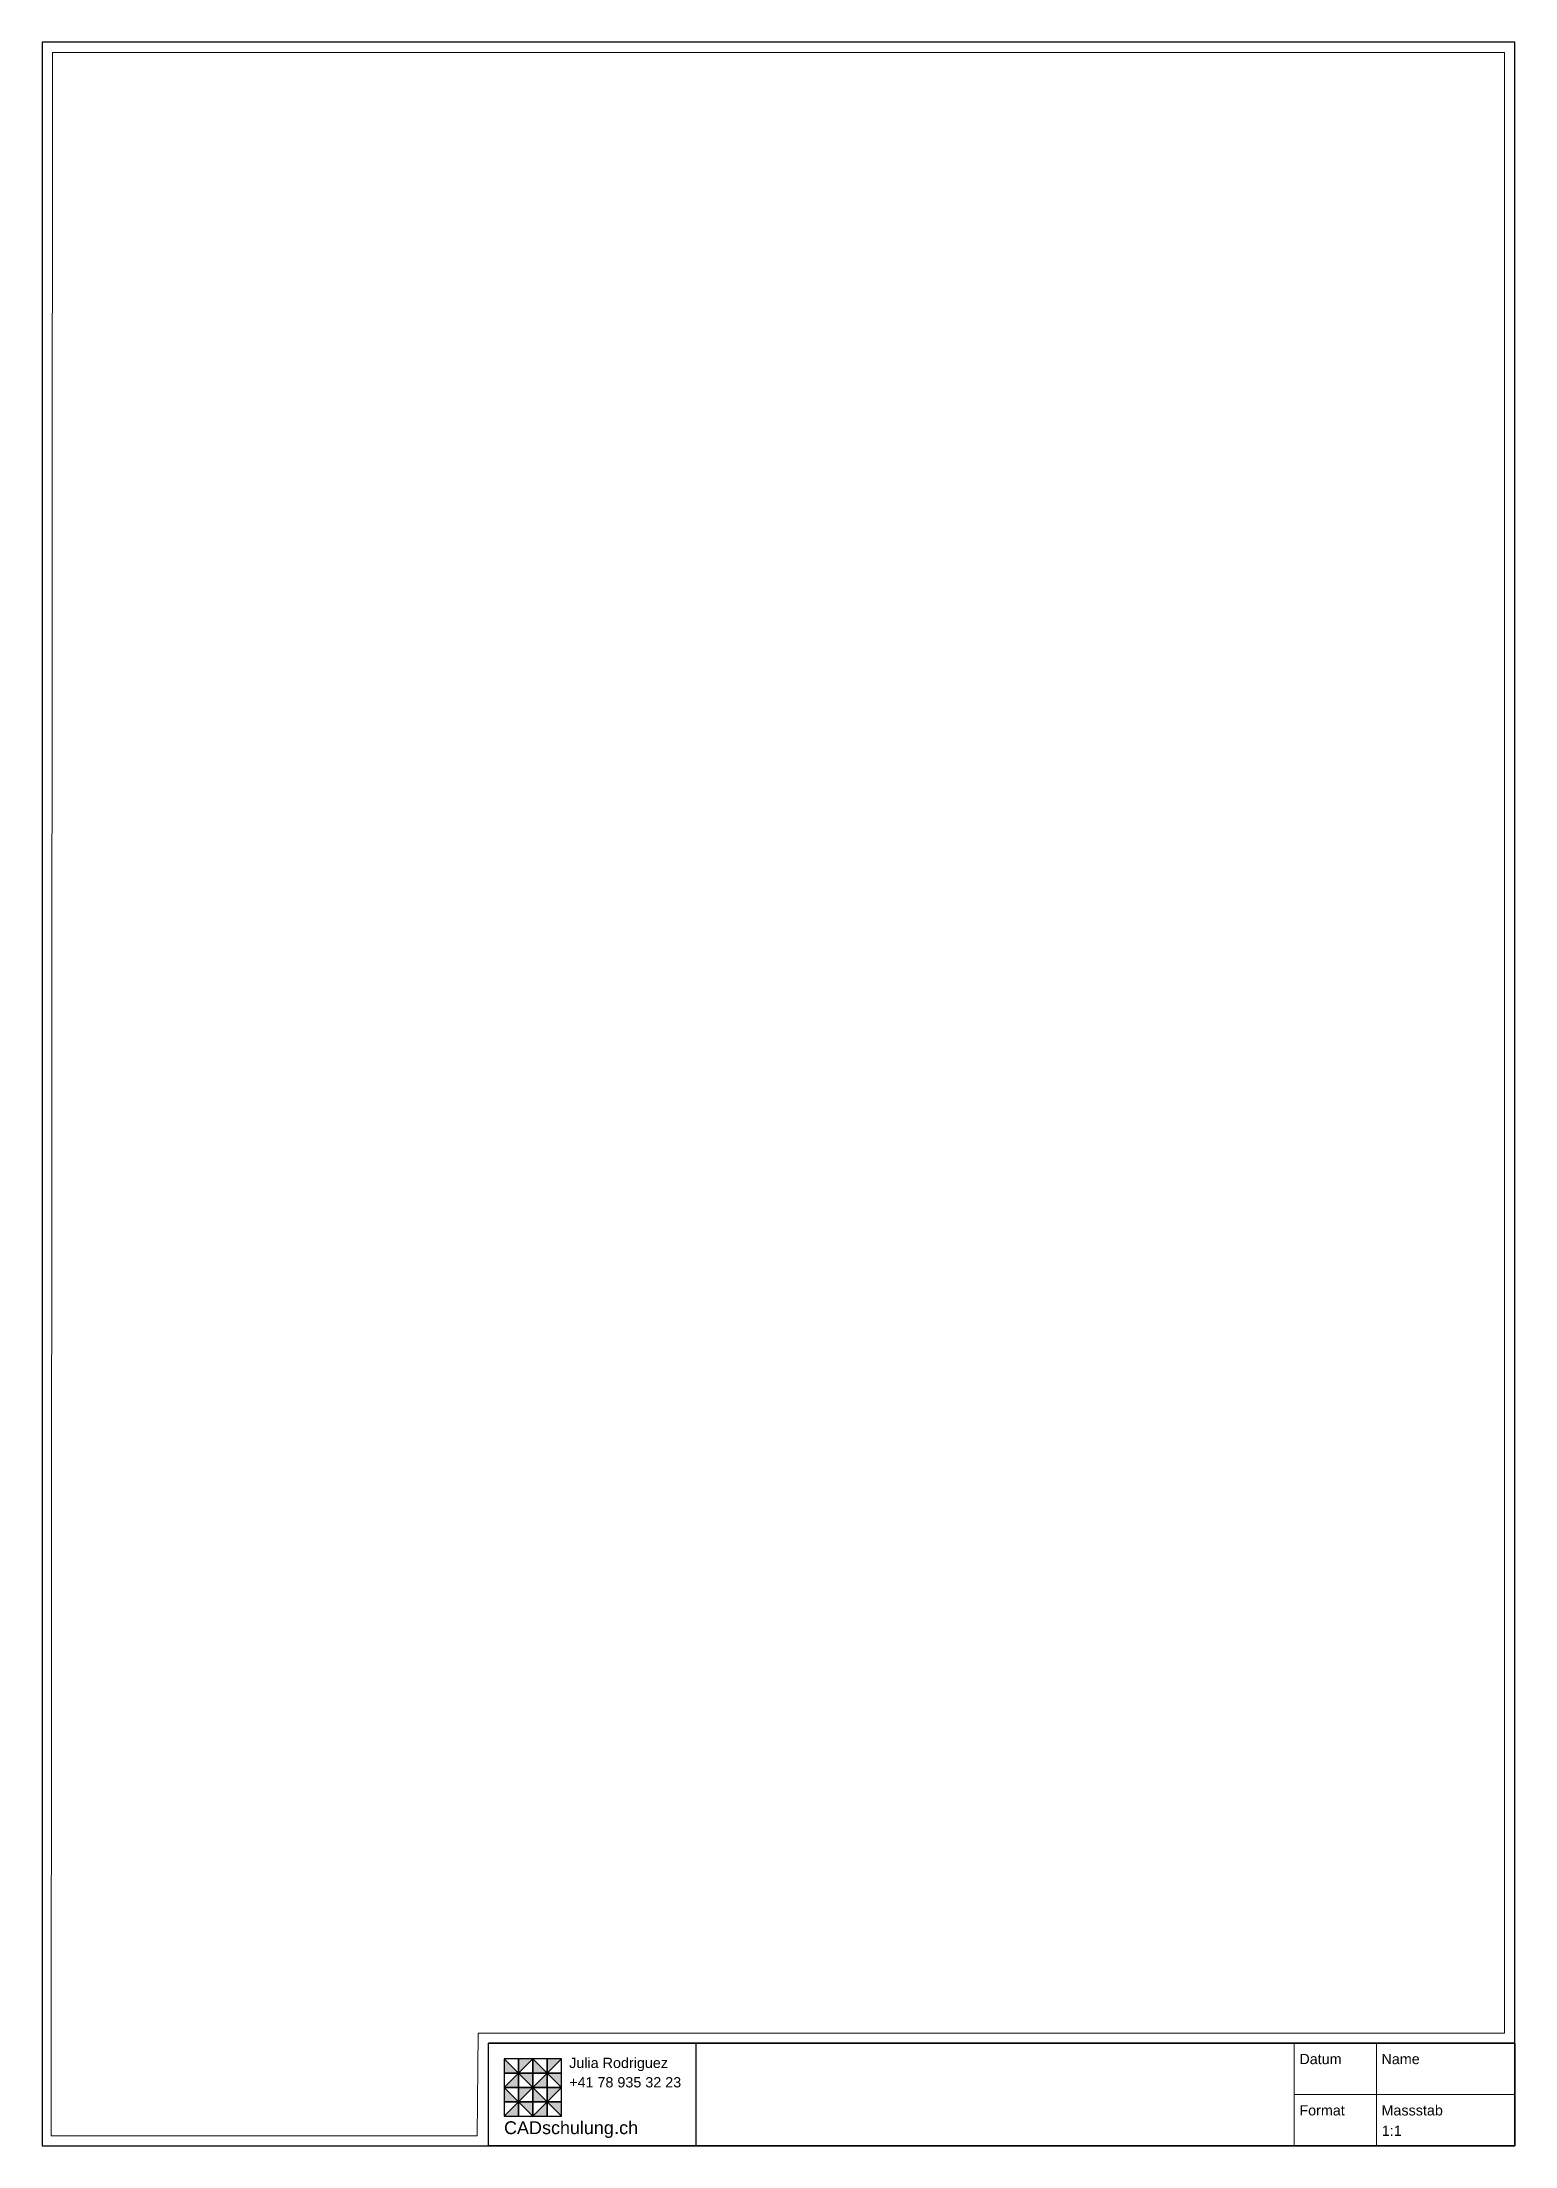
# Paper-space layout 'A3 hoch' of a CAD drawing. Header units: millimetres. Extents: x 5 to 292, y 5 to 415.
import ezdxf
from ezdxf.enums import TextEntityAlignment as Align

# ---------------------------------------------------------------- set-up
doc = ezdxf.new("R2010")
doc.units = ezdxf.units.MM
doc.header["$LTSCALE"] = 3
doc.layers.get('0').update_dxf_attribs({"lineweight": 25})
doc.layers.add('Zeichnung Modellansichtsfenster', color=30, linetype='Continuous', lineweight=18, plot=False)
doc.layers.add('Zeichnung Plankopf und Rahmen', color=250, linetype='Continuous', lineweight=25)
doc.styles.add('ARIAL', font='arial.ttf', dxfattribs={"height": 2})

# ---------------------------------------------------------------- blocks, each defined once
blk = doc.blocks.new('Plankopf')
at = {"true_color": 0xd12352}
h = blk.add_hatch(color=232, dxfattribs=at)
h.dxf.hatch_style = 1
h.paths.add_polyline_path([(8.6, 16.98), (5.81, 16.98), (5.81, 14.19)])
h.paths.add_polyline_path([(3.02, 16.98), (3.02, 14.19), (5.81, 14.19)])
h.paths.add_polyline_path([(5.81, 14.19), (3.02, 11.4), (5.81, 11.4)])
h.paths.add_polyline_path([(8.6, 14.19), (5.81, 14.19), (8.6, 11.4)])
h.paths.add_polyline_path([(8.6, 16.98), (8.6, 14.19), (11.4, 14.19)])
h.paths.add_polyline_path([(14.19, 16.98), (11.4, 16.98), (11.4, 14.19)])
h.paths.add_polyline_path([(14.19, 14.19), (11.4, 14.19), (14.19, 11.4)])
h.paths.add_polyline_path([(11.4, 14.19), (8.6, 11.4), (11.4, 11.4)])
h.paths.add_polyline_path([(14.19, 11.4), (11.4, 11.4), (11.4, 8.6)])
h.paths.add_polyline_path([(14.19, 8.6), (11.4, 8.6), (14.19, 5.81)])
h.paths.add_polyline_path([(11.4, 8.6), (8.6, 5.81), (11.4, 5.81)])
h.paths.add_polyline_path([(8.6, 11.4), (8.6, 8.6), (11.4, 8.6)])
h.paths.add_polyline_path([(8.6, 11.4), (5.81, 11.4), (5.81, 8.6)])
h.paths.add_polyline_path([(3.02, 11.4), (3.02, 8.6), (5.81, 8.6)])
h.paths.add_polyline_path([(5.81, 8.6), (3.02, 5.81), (5.81, 5.81)])
h.paths.add_polyline_path([(8.6, 8.6), (5.81, 8.6), (8.6, 5.81)])
for p, q in [((200, 20), (0, 20)), ((40.39, 20), (40.39, 0))]:
    blk.add_line(p, q)
at = {"lineweight": 18}
for p, q in [((157, 20), (157, 0)), ((173, 20), (173, 0)), ((157, 10), (200, 10))]:
    blk.add_line(p, q, dxfattribs=at)
blk.add_lwpolyline([(0, 20), (200, 20), (200, 0), (0, 0)], close=True)
at = {"color": 7, "true_color": 0xffffff}
for points in [[(3.02, 14.19), (5.81, 14.19), (5.81, 16.98), (3.02, 16.98), (3.02, 14.19)], [(3.02, 5.81), (14.19, 16.98)], [(3.02, 16.98), (14.19, 5.81)], [(8.6, 16.98), (3.02, 11.4)], [(5.81, 14.19), (8.6, 14.19), (8.6, 16.98), (5.81, 16.98), (5.81, 14.19)], [(8.6, 14.19), (11.4, 14.19), (11.4, 16.98), (8.6, 16.98), (8.6, 14.19)], [(8.6, 16.98), (14.19, 11.4)], [(11.4, 14.19), (14.19, 14.19), (14.19, 16.98), (11.4, 16.98), (11.4, 14.19)], [(3.02, 11.4), (5.81, 11.4), (5.81, 14.19), (3.02, 14.19), (3.02, 11.4)], [(5.81, 11.4), (8.6, 11.4), (8.6, 14.19), (5.81, 14.19), (5.81, 11.4)], [(8.6, 11.4), (11.4, 11.4), (11.4, 14.19), (8.6, 14.19), (8.6, 11.4)], [(11.4, 11.4), (14.19, 11.4), (14.19, 14.19), (11.4, 14.19), (11.4, 11.4)], [(3.02, 8.6), (5.81, 8.6), (5.81, 11.4), (3.02, 11.4), (3.02, 8.6)], [(3.02, 11.4), (8.6, 5.81)], [(3.02, 11.4), (14.19, 11.4), (8.6, 5.81)], [(3.02, 5.81), (5.81, 5.81), (5.81, 8.6), (3.02, 8.6), (3.02, 5.81)], [(5.81, 8.6), (8.6, 8.6), (8.6, 11.4), (5.81, 11.4), (5.81, 8.6)], [(5.81, 5.81), (8.6, 5.81), (8.6, 8.6), (5.81, 8.6), (5.81, 5.81)], [(8.6, 8.6), (11.4, 8.6), (11.4, 11.4), (8.6, 11.4), (8.6, 8.6)], [(8.6, 5.81), (11.4, 5.81), (11.4, 8.6), (8.6, 8.6), (8.6, 5.81)], [(11.4, 8.6), (14.19, 8.6), (14.19, 11.4), (11.4, 11.4), (11.4, 8.6)], [(11.4, 5.81), (14.19, 5.81), (14.19, 8.6), (11.4, 8.6), (11.4, 5.81)]]:
    blk.add_lwpolyline(points, dxfattribs=at)
at = {"style": 'ARIAL'}
for s, p in [('Julia Rodriguez', (15.71, 15.18)), ('Datum', (158, 15.94)), ('Name', (174, 15.94)), ('+41 78 935 32 23', (15.71, 11.4)), ('Format', (158, 5.94)), ('Massstab', (174, 5.94))]:
    blk.add_text(s, height=2, dxfattribs=at).set_placement(p)
for tag, p, height in [('TITELZEILE1', (43.82, 13.43), 3.5), ('DATUM', (158, 11.94), 2), ('NAME', (174, 11.94), 2), ('TITELZEILE2', (43.82, 7.93), 3.5), ('TITELZEILE3', (43.82, 2.43), 3.5), ('FORMAT', (158, 1.94), 2), ('MASSSTAB', (174, 1.94), 2)]:
    blk.add_attdef(tag, p, '', height=height, dxfattribs=at)
at = {"layer": 'Zeichnung Plankopf und Rahmen', "style": 'ARIAL'}
for s, p in [('CAD', (3.02, 3.55)), ('.ch', (24.48, 3.55))]:
    blk.add_text(s, height=2.5, dxfattribs=at).set_placement(p, align=Align.MIDDLE_LEFT)
at = {"layer": 'Zeichnung Plankopf und Rahmen', "color": 112, "style": 'ARIAL'}
blk.add_text('schulung', height=2.5, dxfattribs=at).set_placement((10.43, 3.55), align=Align.MIDDLE_LEFT)

psp = doc.layouts.new('A3 hoch')

# ---------------------------------------------------------------- linework, layer by layer
at = {"layer": 'Zeichnung Modellansichtsfenster'}
psp.add_lwpolyline([(6.79, 6.99), (89.79, 6.99), (90, 27), (290, 27), (290, 413), (7, 413)], close=True, dxfattribs=at)
at = {"layer": 'Zeichnung Plankopf und Rahmen'}
psp.add_lwpolyline([(292, 5), (292, 415), (5, 415), (5, 5)], close=True, dxfattribs=at)

# ---------------------------------------------------------------- block references
psp.add_blockref('Plankopf', (92, 5))

# ---------------------------------------------------------------- texts
at = {"insert": (266.07, 8.96), "char_height": 2, "attachment_point": 1, "style": 'ARIAL'}
psp.add_mtext('1:1', dxfattribs=at)

# ---------------------------------------------------------------- viewports
at = {"layer": 'Zeichnung Modellansichtsfenster', "view_target_point": (169.15, 190.69)}
vp = psp.add_viewport(center=(148.39, 209.99), size=(283.21, 406.012), view_center_point=(435.17, -31.81), view_height=406.012, dxfattribs=at)
vp.dxf.flags = 0x10000  # cut along an outline
vp.dxf.clipping_boundary_handle = psp.add_lwpolyline([(6.79, 6.99), (89.79, 6.99), (90, 27), (290, 27), (290, 413), (7, 413)], format="xyb", close=True, dxfattribs={"invisible": 1}).dxf.handle

doc.saveas('drawing.dxf')
